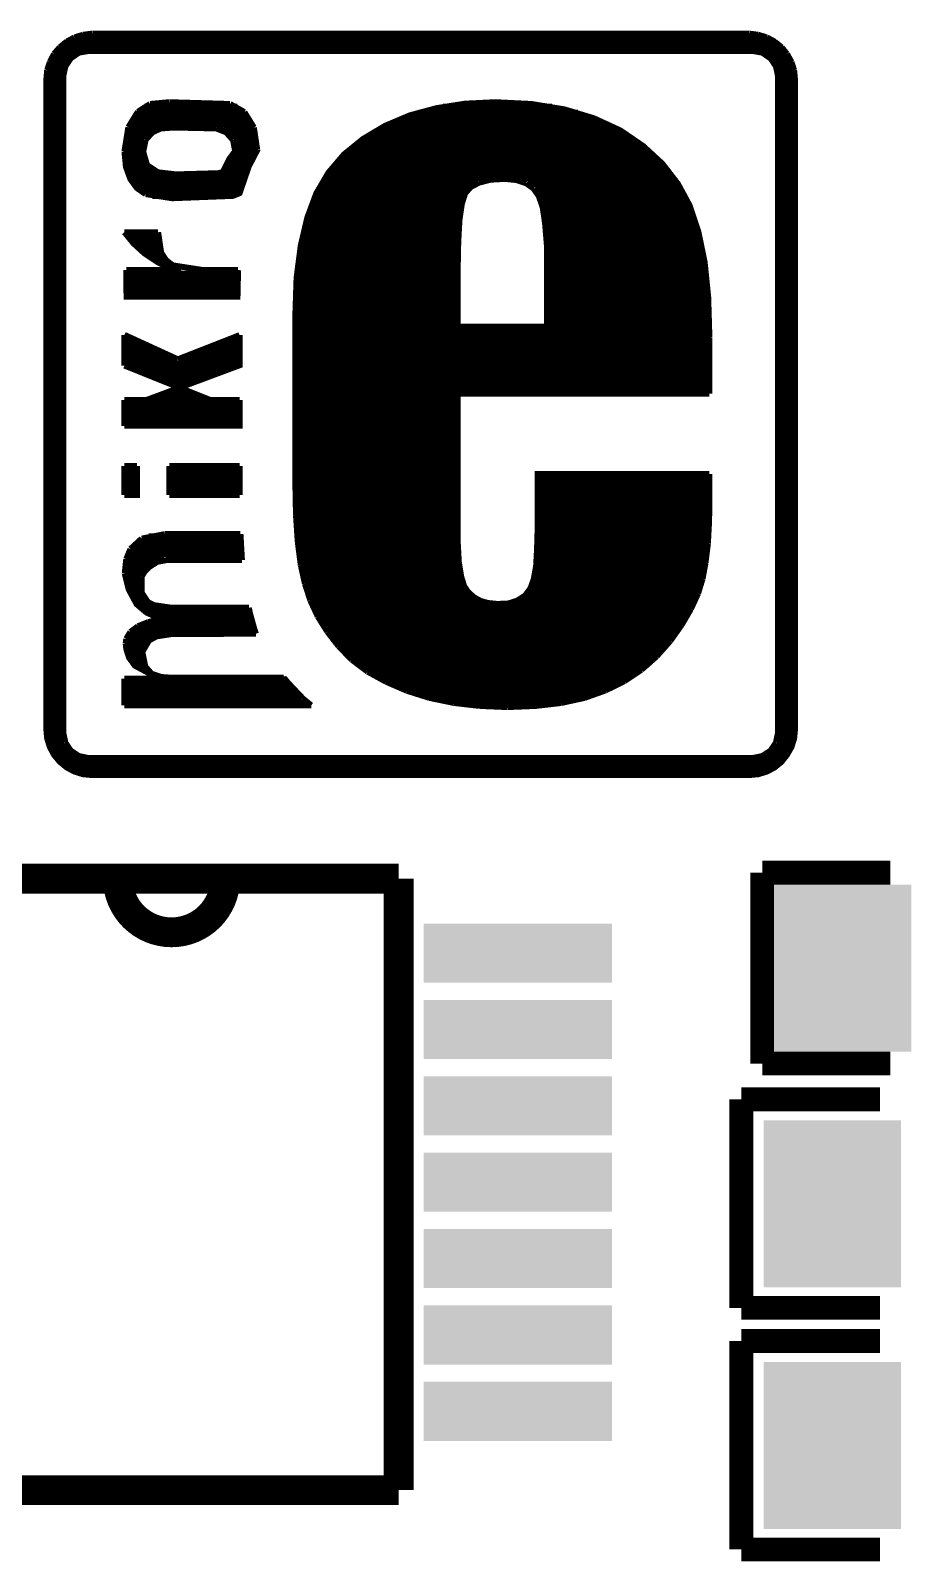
# Model space of a CAD drawing. Extents: x -1.4 to 24.2, y -3.9 to 40.3.
# Drawn here: x 10.23 to 17.73, y 16.44 to 29.47 of the extents above; entities that cross this region are included whole.
import ezdxf

# ---------------------------------------------------------------- set-up
doc = ezdxf.new("R2010")
doc.units = 0
doc.layers.get('0').update_dxf_attribs({"linetype": 'CONTINUOUS'})
doc.layers.add('USBI2CCLICK_V102A_GTO', color=14, linetype='CONTINUOUS')
doc.layers.add('USBI2CCLICK_V102A_GTS', color=12, linetype='CONTINUOUS')

# ---------------------------------------------------------------- blocks, each defined once
blk = doc.blocks.new('RECTANGLE_37')
blk.add_solid([(0.5842, 0.7112), (0.5842, -0.7112), (-0.5842, 0.7112), (-0.5842, -0.7112)])
blk = doc.blocks.new('RECTANGLE_95')
blk.add_solid([(0.80137, 0.25146), (0.80137, -0.25146), (-0.80137, 0.25146), (-0.80137, -0.25146)])

msp = doc.modelspace()

# ---------------------------------------------------------------- linework, layer by layer
at = {"layer": 'USBI2CCLICK_V102A_GTO'}
for points, const_width in [([(10.60196, 29.4132), (10.67562, 29.43606)], 0.0508), ([(10.67562, 29.43606), (10.75436, 29.44622)], 0.0508), ([(10.75436, 29.44622), (16.34744, 29.44622)], 0.0508), ([(16.34744, 29.44622), (16.42618, 29.43606)], 0.0508), ([(16.42618, 29.43606), (16.49984, 29.4132)], 0.0508), ([(10.42924, 29.2735), (10.4775, 29.32938)], 0.0508), ([(10.46734, 29.32176), (16.63192, 29.32176)], 0.0508), ([(10.4775, 29.32938), (10.53592, 29.37764)], 0.0508), ([(10.52576, 29.37256), (16.57604, 29.37256)], 0.0508), ([(10.53592, 29.37764), (10.60196, 29.4132)], 0.0508), ([(10.62228, 29.42336), (16.47952, 29.42336)], 0.0508), ([(16.49984, 29.4132), (16.56588, 29.37764)], 0.0508), ([(16.56588, 29.37764), (16.6243, 29.32938)], 0.0508), ([(16.6243, 29.32938), (16.67002, 29.2735)], 0.0508), ([(10.37082, 29.1338), (10.39368, 29.20492)], 0.0508), ([(10.39368, 29.20492), (10.42924, 29.2735)], 0.0508), ([(10.39876, 29.22016), (10.55624, 29.22016)], 0.0508), ([(10.42924, 29.27096), (10.61466, 29.27096)], 0.0508), ([(10.50798, 23.495), (10.50798, 29.083), (10.52576, 29.16682), (10.57148, 29.2354), (10.64006, 29.28366), (10.72642, 29.2989), (16.37538, 29.2989), (16.4592, 29.28366), (16.53032, 29.2354), (16.57604, 29.16682), (16.59382, 29.083)], 0.0508), ([(16.4846, 29.27096), (16.67256, 29.27096)], 0.0508), ([(16.54556, 29.22016), (16.7005, 29.22016)], 0.0508), ([(16.67002, 29.2735), (16.70812, 29.20492)], 0.0508), ([(16.70812, 29.20492), (16.73098, 29.1338)], 0.0508), ([(10.3632, 29.05252), (10.37082, 29.1338)], 0.0508), ([(10.3632, 29.06776), (10.50798, 29.06776)], 0.0508), ([(10.3632, 23.52294), (10.3632, 29.05252)], 0.0508), ([(10.3632, 23.52294), (10.37082, 23.4442), (10.39368, 23.37054), (10.42924, 23.3045), (10.4775, 23.24608), (10.53592, 23.19782), (10.60196, 23.16226), (10.67562, 23.1394), (10.75436, 23.13178), (16.34744, 23.13178), (16.42618, 23.1394), (16.49984, 23.16226), (16.56588, 23.19782), (16.6243, 23.24608), (16.67002, 23.3045), (16.70812, 23.37054), (16.73098, 23.4442), (16.7386, 23.52294), (16.7386, 29.05252)], 0.0508), ([(10.36828, 29.11856), (10.51052, 29.11856)], 0.0508), ([(10.38098, 29.16936), (10.52576, 29.16936)], 0.0508), ([(16.57604, 29.16936), (16.72082, 29.16936)], 0.0508), ([(16.59128, 29.11856), (16.73352, 29.11856)], 0.0508), ([(16.59382, 23.495), (16.59382, 29.083)], 0.0508), ([(16.59382, 29.06776), (16.7386, 29.06776)], 0.0508), ([(16.73098, 29.1338), (16.7386, 29.05252)], 0.0508), ([(10.3632, 29.01696), (10.50798, 29.01696)], 0.0508), ([(10.3632, 28.96616), (10.50798, 28.96616)], 0.0508), ([(10.3632, 28.91536), (10.50798, 28.91536)], 0.0508), ([(16.59382, 29.01696), (16.7386, 29.01696)], 0.0508), ([(16.59382, 28.96616), (16.7386, 28.96616)], 0.0508), ([(16.59382, 28.91536), (16.7386, 28.91536)], 0.0508), ([(10.3632, 28.86456), (10.50798, 28.86456)], 0.0508), ([(10.3632, 28.81376), (10.50798, 28.81376)], 0.0508), ([(11.14298, 28.78074), (11.24712, 28.84678)], 0.0508), ([(11.19886, 28.82392), (11.9888, 28.82392)], 0.0508), ([(11.24712, 28.84678), (11.40968, 28.86202)], 0.0508), ([(11.40968, 28.86202), (11.92784, 28.84678)], 0.0508), ([(11.92784, 28.84678), (12.04976, 28.7782)], 0.0508), ([(12.4841, 25.60574), (12.4841, 27.05608), (12.49426, 27.36596), (12.52982, 27.64028), (12.5857, 27.87904), (12.6619, 28.08478), (12.76604, 28.26258), (12.89812, 28.41752), (13.06068, 28.5496), (13.24864, 28.66136), (13.45946, 28.75026), (13.68552, 28.81122), (13.92682, 28.84932), (14.1859, 28.86202), (14.49324, 28.84678), (14.77518, 28.80106), (15.02664, 28.72486), (15.2527, 28.62072), (15.44574, 28.48864), (15.6083, 28.33878), (15.74038, 28.1686), (15.84198, 27.98064), (15.91564, 27.75966), (15.96898, 27.50058), (15.99946, 27.20086), (16.00962, 26.85796)], 0.0508), ([(13.7414, 28.82392), (14.6685, 28.82392)], 0.0508), ([(16.59382, 28.86456), (16.7386, 28.86456)], 0.0508), ([(16.59382, 28.81376), (16.7386, 28.81376)], 0.0508), ([(10.3632, 28.76296), (10.50798, 28.76296)], 0.0508), ([(10.3632, 28.71216), (10.50798, 28.71216)], 0.0508), ([(10.3632, 28.66136), (10.50798, 28.66136)], 0.0508), ([(11.0617, 28.64866), (11.14298, 28.78074)], 0.0508), ([(11.06932, 28.67152), (12.12342, 28.67152)], 0.0508), ([(11.09472, 28.72232), (12.09548, 28.72232)], 0.0508), ([(11.13282, 28.77312), (12.05484, 28.77312)], 0.0508), ([(12.04976, 28.7782), (12.13104, 28.64612)], 0.0508), ([(13.26642, 28.67152), (15.15618, 28.67152)], 0.0508), ([(13.38326, 28.72232), (15.03934, 28.72232)], 0.0508), ([(13.53058, 28.77312), (14.88948, 28.77312)], 0.0508), ([(16.59382, 28.76296), (16.7386, 28.76296)], 0.0508), ([(16.59382, 28.71216), (16.7386, 28.71216)], 0.0508), ([(16.59382, 28.66136), (16.7386, 28.66136)], 0.0508), ([(10.3632, 28.61056), (10.50798, 28.61056)], 0.0508), ([(10.3632, 28.55976), (10.50798, 28.55976)], 0.0508), ([(11.02868, 28.44292), (11.0617, 28.64866)], 0.0508), ([(11.03884, 28.56992), (11.2268, 28.56992)], 0.0508), ([(11.05154, 28.62072), (11.2903, 28.62072)], 0.0508), ([(11.1887, 28.44038), (11.20902, 28.54198)], 0.0508), ([(11.20902, 28.54198), (11.26744, 28.60548)], 0.0508), ([(11.26744, 28.60548), (11.33856, 28.6385)], 0.0508), ([(11.33856, 28.6385), (11.45032, 28.64612)], 0.0508), ([(11.45032, 28.64612), (11.811, 28.6385)], 0.0508), ([(11.811, 28.6385), (11.89482, 28.60548)], 0.0508), ([(11.86942, 28.62072), (12.13866, 28.62072)], 0.0508), ([(11.89482, 28.60548), (11.95324, 28.53944)], 0.0508), ([(11.93546, 28.56992), (12.15136, 28.56992)], 0.0508), ([(11.95324, 28.53944), (11.97102, 28.448)], 0.0508), ([(12.13104, 28.64612), (12.15898, 28.45816)], 0.0508), ([(13.08608, 28.56992), (15.33652, 28.56992)], 0.0508), ([(13.1699, 28.62072), (15.2527, 28.62072)], 0.0508), ([(16.59382, 28.61056), (16.7386, 28.61056)], 0.0508), ([(16.59382, 28.55976), (16.7386, 28.55976)], 0.0508), ([(10.3632, 28.50896), (10.50798, 28.50896)], 0.0508), ([(10.3632, 28.45816), (10.50798, 28.45816)], 0.0508), ([(10.3632, 28.40736), (10.50798, 28.40736)], 0.0508), ([(11.02868, 28.46832), (11.1887, 28.46832)], 0.0508), ([(11.02868, 28.44292), (11.04138, 28.31084), (11.07948, 28.2067), (11.13536, 28.1305), (11.20902, 28.0797)], 0.0508), ([(11.02868, 28.41752), (11.1887, 28.41752)], 0.0508), ([(11.03376, 28.51912), (11.19886, 28.51912)], 0.0508), ([(11.1887, 28.44038), (11.22172, 28.32608), (11.31316, 28.26512)], 0.0508), ([(11.20902, 28.0797), (11.43508, 28.04414), (11.95324, 28.06446), (12.00912, 28.08732), (12.08786, 28.31592), (12.15898, 28.45308), (12.15898, 28.45816)], 0.0508), ([(11.31316, 28.26512), (11.4681, 28.24734), (11.82878, 28.2575), (11.86688, 28.26766), (11.92276, 28.37942), (11.97102, 28.44546), (11.97102, 28.448)], 0.0508), ([(11.94816, 28.41752), (12.13866, 28.41752)], 0.0508), ([(11.96086, 28.51912), (12.15644, 28.51912)], 0.0508), ([(11.97102, 28.46832), (12.15898, 28.46832)], 0.0508), ([(12.89812, 28.41752), (15.5321, 28.41752)], 0.0508), ([(12.954, 28.46832), (15.47368, 28.46832)], 0.0508), ([(13.01496, 28.51912), (15.40764, 28.51912)], 0.0508), ([(16.59382, 28.50896), (16.7386, 28.50896)], 0.0508), ([(16.59382, 28.45816), (16.7386, 28.45816)], 0.0508), ([(16.59382, 28.40736), (16.7386, 28.40736)], 0.0508), ([(10.3632, 28.35656), (10.50798, 28.35656)], 0.0508), ([(10.3632, 28.30576), (10.50798, 28.30576)], 0.0508), ([(11.03376, 28.36672), (11.19886, 28.36672)], 0.0508), ([(11.04138, 28.31592), (11.22934, 28.31592)], 0.0508), ([(11.05408, 28.26512), (11.31062, 28.26512)], 0.0508), ([(11.8618, 28.26512), (12.065, 28.26512)], 0.0508), ([(11.8872, 28.31592), (12.08786, 28.31592)], 0.0508), ([(11.9126, 28.36672), (12.11072, 28.36672)], 0.0508), ([(12.76858, 28.26512), (15.67434, 28.26512)], 0.0508), ([(12.80668, 28.31592), (15.63116, 28.31592)], 0.0508), ([(12.84986, 28.36672), (15.58544, 28.36672)], 0.0508), ([(16.59382, 28.35656), (16.7386, 28.35656)], 0.0508), ([(16.59382, 28.30576), (16.7386, 28.30576)], 0.0508), ([(10.3632, 28.25496), (10.50798, 28.25496)], 0.0508), ([(10.3632, 28.20416), (10.50798, 28.20416)], 0.0508), ([(10.3632, 28.15336), (10.50798, 28.15336)], 0.0508), ([(11.0744, 28.21432), (12.04722, 28.21432)], 0.0508), ([(11.10742, 28.16352), (12.03198, 28.16352)], 0.0508), ([(12.70254, 28.16352), (14.01318, 28.16352)], 0.0508), ([(12.73302, 28.21432), (15.71244, 28.21432)], 0.0508), ([(13.92936, 28.08478), (13.97508, 28.13812)], 0.0508), ([(13.97508, 28.13812), (14.0462, 28.17622)], 0.0508), ([(14.0462, 28.17622), (14.14272, 28.20162)], 0.0508), ([(14.14272, 28.20162), (14.26718, 28.20924)], 0.0508), ([(14.26718, 28.20924), (14.36624, 28.19908)], 0.0508), ([(14.36624, 28.19908), (14.45006, 28.17114)], 0.0508), ([(14.45006, 28.17114), (14.51356, 28.12542)], 0.0508), ([(14.4653, 28.16352), (15.74546, 28.16352)], 0.0508), ([(16.59382, 28.25496), (16.7386, 28.25496)], 0.0508), ([(16.59382, 28.20416), (16.7386, 28.20416)], 0.0508), ([(16.59382, 28.15336), (16.7386, 28.15336)], 0.0508), ([(10.3632, 28.10256), (10.50798, 28.10256)], 0.0508), ([(10.3632, 28.05176), (10.50798, 28.05176)], 0.0508), ([(10.3632, 28.00096), (10.50798, 28.00096)], 0.0508), ([(11.15568, 28.11272), (12.01674, 28.11272)], 0.0508), ([(11.26744, 28.06192), (11.938, 28.06192)], 0.0508), ([(12.63142, 28.01112), (13.90396, 28.01112)], 0.0508), ([(12.65174, 28.06192), (13.9192, 28.06192)], 0.0508), ([(12.67714, 28.11272), (13.94714, 28.11272)], 0.0508), ([(13.90142, 27.99588), (13.92936, 28.08478)], 0.0508), ([(14.51356, 28.12542), (14.55674, 28.06192)], 0.0508), ([(14.52626, 28.11272), (15.77594, 28.11272)], 0.0508), ([(14.55674, 28.06192), (14.58976, 27.96794)], 0.0508), ([(14.55928, 28.06192), (15.80388, 28.06192)], 0.0508), ([(14.57706, 28.01112), (15.82928, 28.01112)], 0.0508), ([(16.59382, 28.10256), (16.7386, 28.10256)], 0.0508), ([(16.59382, 28.05176), (16.7386, 28.05176)], 0.0508), ([(16.59382, 28.00096), (16.7386, 28.00096)], 0.0508), ([(10.3632, 27.95016), (10.50798, 27.95016)], 0.0508), ([(10.3632, 27.89936), (10.50798, 27.89936)], 0.0508), ([(12.59332, 27.90952), (13.88872, 27.90952)], 0.0508), ([(12.6111, 27.96032), (13.8938, 27.96032)], 0.0508), ([(13.8811, 27.85618), (13.90142, 27.99588)], 0.0508), ([(14.58976, 27.96794), (14.61008, 27.83078)], 0.0508), ([(14.58976, 27.96032), (15.8496, 27.96032)], 0.0508), ([(14.59992, 27.90952), (15.86992, 27.90952)], 0.0508), ([(16.59382, 27.95016), (16.7386, 27.95016)], 0.0508), ([(16.59382, 27.89936), (16.7386, 27.89936)], 0.0508), ([(10.3632, 27.84856), (10.50798, 27.84856)], 0.0508), ([(10.3632, 27.79776), (10.50798, 27.79776)], 0.0508), ([(10.3632, 27.74696), (10.50798, 27.74696)], 0.0508), ([(11.02868, 27.75458), (11.3157, 27.75458)], 0.0508), ([(11.02868, 27.75458), (11.10488, 27.6606), (11.19632, 27.57678), (11.31062, 27.50058), (11.45032, 27.432)], 0.0508), ([(11.3157, 27.75458), (11.3411, 27.58186)], 0.0508), ([(12.55268, 27.75712), (13.87348, 27.75712)], 0.0508), ([(12.56538, 27.80792), (13.87856, 27.80792)], 0.0508), ([(12.57808, 27.85872), (13.8811, 27.85872)], 0.0508), ([(13.87094, 27.66568), (13.8811, 27.85618)], 0.0508), ([(14.60754, 27.85872), (15.8877, 27.85872)], 0.0508), ([(14.61008, 27.83078), (14.62532, 27.6479)], 0.0508), ([(14.61262, 27.80792), (15.90294, 27.80792)], 0.0508), ([(14.6177, 27.75712), (15.91564, 27.75712)], 0.0508), ([(16.59382, 27.84856), (16.7386, 27.84856)], 0.0508), ([(16.59382, 27.79776), (16.7386, 27.79776)], 0.0508), ([(16.59382, 27.74696), (16.7386, 27.74696)], 0.0508), ([(10.3632, 27.69616), (10.50798, 27.69616)], 0.0508), ([(10.3632, 27.64536), (10.50798, 27.64536)], 0.0508), ([(11.06424, 27.70632), (11.3157, 27.70632)], 0.0508), ([(11.10996, 27.65552), (11.32078, 27.65552)], 0.0508), ([(12.53236, 27.65552), (13.8684, 27.65552)], 0.0508), ([(12.53998, 27.70632), (13.87094, 27.70632)], 0.0508), ([(13.86586, 27.4193), (13.87094, 27.66568)], 0.0508), ([(14.62024, 27.70632), (15.92834, 27.70632)], 0.0508), ([(14.62532, 27.65552), (15.94104, 27.65552)], 0.0508), ([(14.62532, 27.6479), (14.62786, 27.4193)], 0.0508), ([(16.59382, 27.69616), (16.7386, 27.69616)], 0.0508), ([(16.59382, 27.64536), (16.7386, 27.64536)], 0.0508), ([(10.3632, 27.59456), (10.50798, 27.59456)], 0.0508), ([(10.3632, 27.54376), (10.50798, 27.54376)], 0.0508), ([(10.3632, 27.49296), (10.50798, 27.49296)], 0.0508), ([(11.1633, 27.60472), (11.33348, 27.60472)], 0.0508), ([(11.22934, 27.55392), (11.35888, 27.55392)], 0.0508), ([(11.31062, 27.50312), (11.39698, 27.50312)], 0.0508), ([(11.3411, 27.58186), (11.38174, 27.51836)], 0.0508), ([(11.38174, 27.51836), (11.44016, 27.47264)], 0.0508), ([(12.5095, 27.50312), (13.86586, 27.50312)], 0.0508), ([(12.51458, 27.55392), (13.86586, 27.55392)], 0.0508), ([(12.5222, 27.60472), (13.8684, 27.60472)], 0.0508), ([(14.62532, 27.60472), (15.9512, 27.60472)], 0.0508), ([(14.62786, 27.55392), (15.95882, 27.55392)], 0.0508), ([(14.62786, 27.50312), (15.96898, 27.50312)], 0.0508), ([(16.59382, 27.59456), (16.7386, 27.59456)], 0.0508), ([(16.59382, 27.54376), (16.7386, 27.54376)], 0.0508), ([(16.59382, 27.49296), (16.7386, 27.49296)], 0.0508), ([(10.3632, 27.44216), (10.50798, 27.44216)], 0.0508), ([(10.3632, 27.39136), (10.50798, 27.39136)], 0.0508), ([(11.04392, 27.432), (11.45032, 27.432)], 0.0508), ([(11.04392, 27.432), (11.04646, 27.20594), (11.99134, 27.20594), (11.99642, 27.432)], 0.0508), ([(11.04392, 27.40152), (11.99388, 27.40152)], 0.0508), ([(11.04646, 27.35072), (11.99134, 27.35072)], 0.0508), ([(11.40714, 27.45232), (11.51382, 27.45232)], 0.0508), ([(11.44016, 27.47264), (11.70178, 27.432)], 0.0508), ([(11.70178, 27.432), (11.99642, 27.432)], 0.0508), ([(12.49426, 27.35072), (13.86586, 27.35072)], 0.0508), ([(12.49934, 27.40152), (13.86586, 27.40152)], 0.0508), ([(12.50188, 27.45232), (13.86586, 27.45232)], 0.0508), ([(13.86586, 26.95194), (13.86586, 27.4193)], 0.0508), ([(14.62786, 27.45232), (15.97406, 27.45232)], 0.0508), ([(14.62786, 26.95194), (14.62786, 27.4193)], 0.0508), ([(14.62786, 27.40152), (15.98168, 27.40152)], 0.0508), ([(14.62786, 27.35072), (15.98676, 27.35072)], 0.0508), ([(16.59382, 27.44216), (16.7386, 27.44216)], 0.0508), ([(16.59382, 27.39136), (16.7386, 27.39136)], 0.0508), ([(10.3632, 27.34056), (10.50798, 27.34056)], 0.0508), ([(10.3632, 27.28976), (10.50798, 27.28976)], 0.0508), ([(10.3632, 27.23896), (10.50798, 27.23896)], 0.0508), ([(11.04646, 27.29992), (11.9888, 27.29992)], 0.0508), ([(11.04646, 27.24912), (11.9888, 27.24912)], 0.0508), ([(12.48918, 27.24912), (13.86586, 27.24912)], 0.0508), ([(12.49172, 27.29992), (13.86586, 27.29992)], 0.0508), ([(14.62786, 27.29992), (15.99184, 27.29992)], 0.0508), ([(14.62786, 27.24912), (15.99692, 27.24912)], 0.0508), ([(16.59382, 27.34056), (16.7386, 27.34056)], 0.0508), ([(16.59382, 27.28976), (16.7386, 27.28976)], 0.0508), ([(16.59382, 27.23896), (16.7386, 27.23896)], 0.0508), ([(10.3632, 27.18816), (10.50798, 27.18816)], 0.0508), ([(10.3632, 27.13736), (10.50798, 27.13736)], 0.0508), ([(12.4841, 27.14752), (13.86586, 27.14752)], 0.0508), ([(12.4841, 27.09672), (13.86586, 27.09672)], 0.0508), ([(12.48664, 27.19832), (13.86586, 27.19832)], 0.0508), ([(14.62786, 27.19832), (15.99946, 27.19832)], 0.0508), ([(14.62786, 27.14752), (16.002, 27.14752)], 0.0508), ([(14.62786, 27.09672), (16.00454, 27.09672)], 0.0508), ([(16.59382, 27.18816), (16.7386, 27.18816)], 0.0508), ([(16.59382, 27.13736), (16.7386, 27.13736)], 0.0508), ([(10.3632, 27.08656), (10.50798, 27.08656)], 0.0508), ([(10.3632, 27.03576), (10.50798, 27.03576)], 0.0508), ([(10.3632, 26.98496), (10.50798, 26.98496)], 0.0508), ([(12.4841, 27.04592), (13.86586, 27.04592)], 0.0508), ([(12.4841, 26.99512), (13.86586, 26.99512)], 0.0508), ([(14.62786, 27.04592), (16.00708, 27.04592)], 0.0508), ([(14.62786, 26.99512), (16.00962, 26.99512)], 0.0508), ([(16.59382, 27.08656), (16.7386, 27.08656)], 0.0508), ([(16.59382, 27.03576), (16.7386, 27.03576)], 0.0508), ([(16.59382, 26.98496), (16.7386, 26.98496)], 0.0508), ([(10.3632, 26.93416), (10.50798, 26.93416)], 0.0508), ([(10.3632, 26.88336), (10.50798, 26.88336)], 0.0508), ([(10.3632, 26.83256), (10.50798, 26.83256)], 0.0508), ([(11.02868, 26.88082), (11.48334, 26.67254)], 0.0508), ([(11.02868, 26.6192), (11.02868, 26.88082)], 0.0508), ([(11.02868, 26.84272), (11.11504, 26.84272)], 0.0508), ([(11.21918, 26.3271), (12.00912, 26.62174), (12.00912, 26.87828)], 0.0508), ([(11.48334, 26.67254), (12.00912, 26.87828)], 0.0508), ([(11.91514, 26.84272), (12.00912, 26.84272)], 0.0508), ([(12.4841, 26.94432), (16.00962, 26.94432)], 0.0508), ([(12.4841, 26.89352), (16.00962, 26.89352)], 0.0508), ([(12.4841, 26.84272), (16.00962, 26.84272)], 0.0508), ([(13.86586, 26.95194), (14.62786, 26.95194)], 0.0508), ([(16.00962, 26.38044), (16.00962, 26.85796)], 0.0508), ([(16.59382, 26.93416), (16.7386, 26.93416)], 0.0508), ([(16.59382, 26.88336), (16.7386, 26.88336)], 0.0508), ([(16.59382, 26.83256), (16.7386, 26.83256)], 0.0508), ([(10.3632, 26.78176), (10.50798, 26.78176)], 0.0508), ([(10.3632, 26.73096), (10.50798, 26.73096)], 0.0508), ([(11.02868, 26.79192), (11.22426, 26.79192)], 0.0508), ([(11.02868, 26.74112), (11.33602, 26.74112)], 0.0508), ([(11.65606, 26.74112), (12.00912, 26.74112)], 0.0508), ([(11.7856, 26.79192), (12.00912, 26.79192)], 0.0508), ([(12.4841, 26.79192), (16.00962, 26.79192)], 0.0508), ([(12.4841, 26.74112), (16.00962, 26.74112)], 0.0508), ([(16.59382, 26.78176), (16.7386, 26.78176)], 0.0508), ([(16.59382, 26.73096), (16.7386, 26.73096)], 0.0508), ([(10.3632, 26.68016), (10.50798, 26.68016)], 0.0508), ([(10.3632, 26.62936), (10.50798, 26.62936)], 0.0508), ([(10.3632, 26.57856), (10.50798, 26.57856)], 0.0508), ([(11.02868, 26.69032), (11.44524, 26.69032)], 0.0508), ([(11.02868, 26.63952), (12.00912, 26.63952)], 0.0508), ([(11.02868, 26.6192), (11.75766, 26.3271)], 0.0508), ([(11.10996, 26.58872), (11.91514, 26.58872)], 0.0508), ([(11.52652, 26.69032), (12.00912, 26.69032)], 0.0508), ([(12.4841, 26.69032), (16.00962, 26.69032)], 0.0508), ([(12.4841, 26.63952), (16.00962, 26.63952)], 0.0508), ([(12.4841, 26.58872), (16.00962, 26.58872)], 0.0508), ([(16.59382, 26.68016), (16.7386, 26.68016)], 0.0508), ([(16.59382, 26.62936), (16.7386, 26.62936)], 0.0508), ([(16.59382, 26.57856), (16.7386, 26.57856)], 0.0508), ([(10.3632, 26.52776), (10.50798, 26.52776)], 0.0508), ([(10.3632, 26.47696), (10.50798, 26.47696)], 0.0508), ([(11.23442, 26.53792), (11.78052, 26.53792)], 0.0508), ([(11.36142, 26.48712), (11.6459, 26.48712)], 0.0508), ([(11.48588, 26.43632), (11.51128, 26.43632)], 0.0508), ([(12.4841, 26.53792), (16.00962, 26.53792)], 0.0508), ([(12.4841, 26.48712), (16.00962, 26.48712)], 0.0508), ([(12.4841, 26.43632), (16.00962, 26.43632)], 0.0508), ([(16.59382, 26.52776), (16.7386, 26.52776)], 0.0508), ([(16.59382, 26.47696), (16.7386, 26.47696)], 0.0508), ([(10.3632, 26.42616), (10.50798, 26.42616)], 0.0508), ([(10.3632, 26.37536), (10.50798, 26.37536)], 0.0508), ([(10.3632, 26.32456), (10.50798, 26.32456)], 0.0508), ([(11.02868, 26.3271), (11.75766, 26.3271)], 0.0508), ([(11.02868, 26.10612), (11.02868, 26.3271)], 0.0508), ([(11.02868, 26.10612), (12.00912, 26.10612), (12.00912, 26.3271)], 0.0508), ([(11.21918, 26.3271), (12.00912, 26.3271)], 0.0508), ([(11.2395, 26.33472), (11.73734, 26.33472)], 0.0508), ([(11.37412, 26.38552), (11.61288, 26.38552)], 0.0508), ([(12.4841, 26.38552), (16.00962, 26.38552)], 0.0508), ([(12.4841, 26.33472), (13.86586, 26.33472)], 0.0508), ([(13.86586, 26.38044), (16.00962, 26.38044)], 0.0508), ([(13.86586, 25.12568), (13.86586, 26.38044)], 0.0508), ([(16.59382, 26.42616), (16.7386, 26.42616)], 0.0508), ([(16.59382, 26.37536), (16.7386, 26.37536)], 0.0508), ([(16.59382, 26.32456), (16.7386, 26.32456)], 0.0508), ([(10.3632, 26.27376), (10.50798, 26.27376)], 0.0508), ([(10.3632, 26.22296), (10.50798, 26.22296)], 0.0508), ([(11.02868, 26.28392), (12.00912, 26.28392)], 0.0508), ([(11.02868, 26.23312), (12.00912, 26.23312)], 0.0508), ([(11.02868, 26.18232), (12.00912, 26.18232)], 0.0508), ([(12.4841, 26.28392), (13.86586, 26.28392)], 0.0508), ([(12.4841, 26.23312), (13.86586, 26.23312)], 0.0508), ([(12.4841, 26.18232), (13.86586, 26.18232)], 0.0508), ([(16.59382, 26.27376), (16.7386, 26.27376)], 0.0508), ([(16.59382, 26.22296), (16.7386, 26.22296)], 0.0508), ([(10.3632, 26.17216), (10.50798, 26.17216)], 0.0508), ([(10.3632, 26.12136), (10.50798, 26.12136)], 0.0508), ([(10.3632, 26.07056), (10.50798, 26.07056)], 0.0508), ([(11.02868, 26.13152), (12.00912, 26.13152)], 0.0508), ([(12.4841, 26.13152), (13.86586, 26.13152)], 0.0508), ([(12.4841, 26.08072), (13.86586, 26.08072)], 0.0508), ([(16.59382, 26.17216), (16.7386, 26.17216)], 0.0508), ([(16.59382, 26.12136), (16.7386, 26.12136)], 0.0508), ([(16.59382, 26.07056), (16.7386, 26.07056)], 0.0508), ([(10.3632, 26.01976), (10.50798, 26.01976)], 0.0508), ([(10.3632, 25.96896), (10.50798, 25.96896)], 0.0508), ([(10.3632, 25.91816), (10.50798, 25.91816)], 0.0508), ([(12.4841, 26.02992), (13.86586, 26.02992)], 0.0508), ([(12.4841, 25.97912), (13.86586, 25.97912)], 0.0508), ([(12.4841, 25.92832), (13.86586, 25.92832)], 0.0508), ([(16.59382, 26.01976), (16.7386, 26.01976)], 0.0508), ([(16.59382, 25.96896), (16.7386, 25.96896)], 0.0508), ([(16.59382, 25.91816), (16.7386, 25.91816)], 0.0508), ([(10.3632, 25.86736), (10.50798, 25.86736)], 0.0508), ([(10.3632, 25.81656), (10.50798, 25.81656)], 0.0508), ([(12.4841, 25.87752), (13.86586, 25.87752)], 0.0508), ([(12.4841, 25.82672), (13.86586, 25.82672)], 0.0508), ([(16.59382, 25.86736), (16.7386, 25.86736)], 0.0508), ([(16.59382, 25.81656), (16.7386, 25.81656)], 0.0508), ([(10.3632, 25.76576), (10.50798, 25.76576)], 0.0508), ([(10.3632, 25.71496), (10.50798, 25.71496)], 0.0508), ([(10.3632, 25.66416), (10.50798, 25.66416)], 0.0508), ([(11.02868, 25.51684), (11.13536, 25.51684), (11.13536, 25.76322)], 0.0508), ([(11.02868, 25.76322), (11.13536, 25.76322)], 0.0508), ([(11.02868, 25.51684), (11.02868, 25.76322)], 0.0508), ([(11.02868, 25.72512), (11.13536, 25.72512)], 0.0508), ([(11.02868, 25.67432), (11.13536, 25.67432)], 0.0508), ([(11.40968, 25.76322), (12.00912, 25.76322)], 0.0508), ([(11.40968, 25.51684), (11.40968, 25.76322)], 0.0508), ([(11.40968, 25.72512), (12.00912, 25.72512)], 0.0508), ([(11.40968, 25.67432), (12.00912, 25.67432)], 0.0508), ([(12.00912, 25.57526), (12.00912, 25.76322)], 0.0508), ([(12.4841, 25.77592), (13.86586, 25.77592)], 0.0508), ([(12.4841, 25.72512), (13.86586, 25.72512)], 0.0508), ([(12.4841, 25.67432), (13.86586, 25.67432)], 0.0508), ([(13.86586, 25.12568), (13.87602, 24.94534), (13.89634, 24.82088), (13.92174, 24.7396), (13.95476, 24.69134), (14.00556, 24.64562), (14.06144, 24.61514), (14.12494, 24.59736), (14.20114, 24.58974), (14.29258, 24.59228), (14.37386, 24.61768), (14.4399, 24.66086), (14.48562, 24.72182), (14.51356, 24.80056), (14.53388, 24.91232), (14.5415, 25.05202), (14.54658, 25.22474), (14.54658, 25.69718), (16.00962, 25.69718)], 0.0508), ([(14.54658, 25.67432), (16.00962, 25.67432)], 0.0508), ([(16.00962, 25.51176), (16.00962, 25.69718)], 0.0508), ([(16.59382, 25.76576), (16.7386, 25.76576)], 0.0508), ([(16.59382, 25.71496), (16.7386, 25.71496)], 0.0508), ([(16.59382, 25.66416), (16.7386, 25.66416)], 0.0508), ([(10.3632, 25.61336), (10.50798, 25.61336)], 0.0508), ([(10.3632, 25.56256), (10.50798, 25.56256)], 0.0508), ([(11.02868, 25.62352), (11.13536, 25.62352)], 0.0508), ([(11.02868, 25.57272), (11.13536, 25.57272)], 0.0508), ([(11.40968, 25.62352), (12.00912, 25.62352)], 0.0508), ([(11.40968, 25.57272), (12.00912, 25.57272)], 0.0508), ([(12.00912, 25.57526), (12.00912, 25.51684)], 0.0508), ([(12.4841, 25.62352), (13.86586, 25.62352)], 0.0508), ([(12.4841, 25.60574), (12.48918, 25.34666)], 0.0508), ([(12.4841, 25.57272), (13.86586, 25.57272)], 0.0508), ([(14.54658, 25.62352), (16.00962, 25.62352)], 0.0508), ([(14.54658, 25.57272), (16.00962, 25.57272)], 0.0508), ([(16.59382, 25.61336), (16.7386, 25.61336)], 0.0508), ([(16.59382, 25.56256), (16.7386, 25.56256)], 0.0508), ([(10.3632, 25.51176), (10.50798, 25.51176)], 0.0508), ([(10.3632, 25.46096), (10.50798, 25.46096)], 0.0508), ([(10.3632, 25.41016), (10.50798, 25.41016)], 0.0508), ([(11.02868, 25.52192), (11.13536, 25.52192)], 0.0508), ([(11.40968, 25.52192), (12.00912, 25.52192)], 0.0508), ([(11.40968, 25.51684), (12.00912, 25.51684)], 0.0508), ([(12.4841, 25.52192), (13.86586, 25.52192)], 0.0508), ([(12.48664, 25.47112), (13.86586, 25.47112)], 0.0508), ([(12.48664, 25.42032), (13.86586, 25.42032)], 0.0508), ([(14.54658, 25.52192), (16.00962, 25.52192)], 0.0508), ([(14.54658, 25.47112), (16.00962, 25.47112)], 0.0508), ([(14.54658, 25.42032), (16.00962, 25.42032)], 0.0508), ([(16.00708, 25.29586), (16.00962, 25.51176)], 0.0508), ([(16.59382, 25.51176), (16.7386, 25.51176)], 0.0508), ([(16.59382, 25.46096), (16.7386, 25.46096)], 0.0508), ([(16.59382, 25.41016), (16.7386, 25.41016)], 0.0508), ([(10.3632, 25.35936), (10.50798, 25.35936)], 0.0508), ([(10.3632, 25.30856), (10.50798, 25.30856)], 0.0508), ([(12.48918, 25.36952), (13.86586, 25.36952)], 0.0508), ([(12.48918, 25.34666), (12.50442, 25.11806)], 0.0508), ([(12.48918, 25.31872), (13.86586, 25.31872)], 0.0508), ([(12.49172, 25.26792), (13.86586, 25.26792)], 0.0508), ([(14.54658, 25.36952), (16.00962, 25.36952)], 0.0508), ([(14.54658, 25.31872), (16.00708, 25.31872)], 0.0508), ([(14.54658, 25.26792), (16.00708, 25.26792)], 0.0508), ([(15.99692, 25.10536), (16.00708, 25.29586)], 0.0508), ([(16.59382, 25.35936), (16.7386, 25.35936)], 0.0508), ([(16.59382, 25.30856), (16.7386, 25.30856)], 0.0508), ([(10.3632, 25.25776), (10.50798, 25.25776)], 0.0508), ([(10.3632, 25.20696), (10.50798, 25.20696)], 0.0508), ([(10.3632, 25.15616), (10.50798, 25.15616)], 0.0508), ([(11.07948, 25.0571), (11.176, 25.146)], 0.0508), ([(11.176, 25.146), (11.37412, 25.1841)], 0.0508), ([(11.23442, 25.16632), (12.01674, 25.16632)], 0.0508), ([(11.37412, 25.1841), (12.01674, 25.1841)], 0.0508), ([(12.01674, 25.1841), (12.02944, 24.96312)], 0.0508), ([(12.4968, 25.21712), (13.86586, 25.21712)], 0.0508), ([(12.49934, 25.16632), (13.86586, 25.16632)], 0.0508), ([(14.54658, 25.21712), (16.00454, 25.21712)], 0.0508), ([(14.54658, 25.16632), (15.99946, 25.16632)], 0.0508), ([(16.59382, 25.25776), (16.7386, 25.25776)], 0.0508), ([(16.59382, 25.20696), (16.7386, 25.20696)], 0.0508), ([(16.59382, 25.15616), (16.7386, 25.15616)], 0.0508), ([(10.3632, 25.10536), (10.50798, 25.10536)], 0.0508), ([(10.3632, 25.05456), (10.50798, 25.05456)], 0.0508), ([(10.3632, 25.00376), (10.50798, 25.00376)], 0.0508), ([(11.04392, 24.97074), (11.07948, 25.0571)], 0.0508), ([(11.05662, 25.01392), (12.02182, 25.01392)], 0.0508), ([(11.08456, 25.06472), (12.01928, 25.06472)], 0.0508), ([(11.13028, 25.11552), (12.01674, 25.11552)], 0.0508), ([(12.50442, 25.11806), (12.52982, 24.92248)], 0.0508), ([(12.50442, 25.11552), (13.86586, 25.11552)], 0.0508), ([(12.5095, 25.06472), (13.8684, 25.06472)], 0.0508), ([(12.51458, 25.01392), (13.87094, 25.01392)], 0.0508), ([(14.5415, 25.01392), (15.98676, 25.01392)], 0.0508), ([(14.54404, 25.11552), (15.99692, 25.11552)], 0.0508), ([(14.54404, 25.06472), (15.99184, 25.06472)], 0.0508), ([(15.9766, 24.94026), (15.99692, 25.10536)], 0.0508), ([(16.59382, 25.10536), (16.7386, 25.10536)], 0.0508), ([(16.59382, 25.05456), (16.7386, 25.05456)], 0.0508), ([(16.59382, 25.00376), (16.7386, 25.00376)], 0.0508), ([(10.3632, 24.95296), (10.50798, 24.95296)], 0.0508), ([(10.3632, 24.90216), (10.50798, 24.90216)], 0.0508), ([(11.03122, 24.84882), (11.04392, 24.97074)], 0.0508), ([(11.03376, 24.91232), (11.24966, 24.91232)], 0.0508), ([(11.04138, 24.96312), (11.3665, 24.96312)], 0.0508), ([(11.176, 24.82342), (11.19886, 24.86152), (11.24458, 24.90724), (11.30808, 24.94788), (11.38936, 24.96312), (12.02944, 24.96312)], 0.0508), ([(12.5222, 24.96312), (13.87602, 24.96312)], 0.0508), ([(12.52982, 24.92248), (12.56538, 24.76246)], 0.0508), ([(12.53236, 24.91232), (13.8811, 24.91232)], 0.0508), ([(14.53388, 24.91232), (15.97406, 24.91232)], 0.0508), ([(14.53642, 24.96312), (15.97914, 24.96312)], 0.0508), ([(15.9512, 24.8031), (15.9766, 24.94026)], 0.0508), ([(16.59382, 24.95296), (16.7386, 24.95296)], 0.0508), ([(16.59382, 24.90216), (16.7386, 24.90216)], 0.0508), ([(10.3632, 24.85136), (10.50798, 24.85136)], 0.0508), ([(10.3632, 24.80056), (10.50798, 24.80056)], 0.0508), ([(10.3632, 24.74976), (10.50798, 24.74976)], 0.0508), ([(11.03122, 24.86152), (11.19886, 24.86152)], 0.0508), ([(11.03122, 24.84882), (11.06424, 24.7142), (11.13282, 24.5872), (11.21664, 24.51608), (11.33602, 24.46274)], 0.0508), ([(11.0363, 24.81072), (11.17092, 24.81072)], 0.0508), ([(11.04646, 24.75992), (11.16584, 24.75992)], 0.0508), ([(11.176, 24.82342), (11.176, 24.68372)], 0.0508), ([(12.53998, 24.86152), (13.88872, 24.86152)], 0.0508), ([(12.55268, 24.81072), (13.89888, 24.81072)], 0.0508), ([(12.56538, 24.76246), (12.6111, 24.62022)], 0.0508), ([(12.56538, 24.75992), (13.91412, 24.75992)], 0.0508), ([(14.5034, 24.75992), (15.94104, 24.75992)], 0.0508), ([(14.5161, 24.81072), (15.95374, 24.81072)], 0.0508), ([(14.52626, 24.86152), (15.9639, 24.86152)], 0.0508), ([(15.9131, 24.67864), (15.9512, 24.8031)], 0.0508), ([(16.59382, 24.85136), (16.7386, 24.85136)], 0.0508), ([(16.59382, 24.80056), (16.7386, 24.80056)], 0.0508), ([(16.59382, 24.74976), (16.7386, 24.74976)], 0.0508), ([(10.3632, 24.69896), (10.50798, 24.69896)], 0.0508), ([(10.3632, 24.64816), (10.50798, 24.64816)], 0.0508), ([(11.06424, 24.70912), (11.17092, 24.70912)], 0.0508), ([(11.0871, 24.65832), (11.1887, 24.65832)], 0.0508), ([(11.176, 24.68372), (11.22934, 24.60498)], 0.0508), ([(12.58062, 24.70912), (13.93952, 24.70912)], 0.0508), ([(12.5984, 24.65832), (13.99032, 24.65832)], 0.0508), ([(12.6111, 24.62022), (12.6746, 24.48306)], 0.0508), ([(14.43482, 24.65832), (15.90548, 24.65832)], 0.0508), ([(14.478, 24.70912), (15.92326, 24.70912)], 0.0508), ([(15.85214, 24.54656), (15.9131, 24.67864)], 0.0508), ([(16.59382, 24.69896), (16.7386, 24.69896)], 0.0508), ([(16.59382, 24.64816), (16.7386, 24.64816)], 0.0508), ([(10.3632, 24.59736), (10.50798, 24.59736)], 0.0508), ([(10.3632, 24.54656), (10.50798, 24.54656)], 0.0508), ([(10.3632, 24.49576), (10.50798, 24.49576)], 0.0508), ([(11.11758, 24.60752), (11.22934, 24.60752)], 0.0508), ([(11.16076, 24.55672), (12.06754, 24.55672)], 0.0508), ([(11.22934, 24.60498), (11.2776, 24.57958)], 0.0508), ([(11.23442, 24.50592), (12.09802, 24.50592)], 0.0508), ([(11.2776, 24.57958), (11.41476, 24.55926)], 0.0508), ([(11.41476, 24.55926), (12.08786, 24.55672)], 0.0508), ([(12.08786, 24.55672), (12.09802, 24.50846)], 0.0508), ([(12.09802, 24.50846), (12.13612, 24.3713)], 0.0508), ([(12.61618, 24.60752), (14.08938, 24.60752)], 0.0508), ([(12.63904, 24.55672), (15.85722, 24.55672)], 0.0508), ([(12.66444, 24.50592), (15.82928, 24.50592)], 0.0508), ([(12.6746, 24.48306), (12.75588, 24.35352)], 0.0508), ([(14.34592, 24.60752), (15.88262, 24.60752)], 0.0508), ([(15.7734, 24.41194), (15.85214, 24.54656)], 0.0508), ([(16.59382, 24.59736), (16.7386, 24.59736)], 0.0508), ([(16.59382, 24.54656), (16.7386, 24.54656)], 0.0508), ([(16.59382, 24.49576), (16.7386, 24.49576)], 0.0508), ([(10.3632, 24.44496), (10.50798, 24.44496)], 0.0508), ([(10.3632, 24.39416), (10.50798, 24.39416)], 0.0508), ([(11.04392, 24.29256), (11.07948, 24.35098)], 0.0508), ([(11.07948, 24.35098), (11.14298, 24.39924)], 0.0508), ([(11.07948, 24.35352), (12.1412, 24.35352)], 0.0508), ([(11.14298, 24.39924), (11.23188, 24.4348)], 0.0508), ([(11.15314, 24.40432), (12.12342, 24.40432)], 0.0508), ([(11.23188, 24.4348), (11.33602, 24.46274)], 0.0508), ([(11.29792, 24.45512), (12.11072, 24.45512)], 0.0508), ([(12.13612, 24.3713), (12.14882, 24.33574)], 0.0508), ([(12.69238, 24.45512), (15.80134, 24.45512)], 0.0508), ([(12.72286, 24.40432), (15.76832, 24.40432)], 0.0508), ([(12.75588, 24.35352), (15.73276, 24.35352)], 0.0508), ([(12.75588, 24.35352), (12.8524, 24.22906)], 0.0508), ([(15.67688, 24.27478), (15.7734, 24.41194)], 0.0508), ([(16.59382, 24.44496), (16.7386, 24.44496)], 0.0508), ([(16.59382, 24.39416), (16.7386, 24.39416)], 0.0508), ([(10.3632, 24.34336), (10.50798, 24.34336)], 0.0508), ([(10.3632, 24.29256), (10.50798, 24.29256)], 0.0508), ([(10.3632, 24.24176), (10.50798, 24.24176)], 0.0508), ([(11.03884, 24.25192), (11.04392, 24.29256)], 0.0508), ([(11.03884, 24.25192), (11.21156, 24.25192)], 0.0508), ([(11.03884, 24.25192), (11.04646, 24.19604), (11.06932, 24.13), (11.11758, 24.06396), (11.32332, 23.9522)], 0.0508), ([(11.04646, 24.30272), (11.2776, 24.30272)], 0.0508), ([(11.18108, 24.1808), (11.23696, 24.27732), (11.30046, 24.31288), (11.43254, 24.3332), (12.14882, 24.33574)], 0.0508), ([(12.79398, 24.30272), (15.6972, 24.30272)], 0.0508), ([(12.83462, 24.25192), (15.65656, 24.25192)], 0.0508), ([(12.8524, 24.22906), (12.96416, 24.11476)], 0.0508), ([(15.56004, 24.1427), (15.67688, 24.27478)], 0.0508), ([(16.59382, 24.34336), (16.7386, 24.34336)], 0.0508), ([(16.59382, 24.29256), (16.7386, 24.29256)], 0.0508), ([(16.59382, 24.24176), (16.7386, 24.24176)], 0.0508), ([(10.3632, 24.19096), (10.50798, 24.19096)], 0.0508), ([(10.3632, 24.14016), (10.50798, 24.14016)], 0.0508), ([(11.04392, 24.20112), (11.18616, 24.20112)], 0.0508), ([(11.0617, 24.15032), (11.18108, 24.15032)], 0.0508), ([(11.08964, 24.09952), (11.19124, 24.09952)], 0.0508), ([(11.18108, 24.1808), (11.20648, 24.05634)], 0.0508), ([(12.8778, 24.20112), (15.61338, 24.20112)], 0.0508), ([(12.9286, 24.15032), (15.56766, 24.15032)], 0.0508), ([(12.96416, 24.11476), (13.09878, 24.01316)], 0.0508), ([(12.98448, 24.09952), (15.51432, 24.09952)], 0.0508), ([(15.4305, 24.0284), (15.56004, 24.1427)], 0.0508), ([(16.59382, 24.19096), (16.7386, 24.19096)], 0.0508), ([(16.59382, 24.14016), (16.7386, 24.14016)], 0.0508), ([(10.3632, 24.08936), (10.50798, 24.08936)], 0.0508), ([(10.3632, 24.03856), (10.50798, 24.03856)], 0.0508), ([(10.3632, 23.98776), (10.50798, 23.98776)], 0.0508), ([(11.1379, 24.04872), (11.20902, 24.04872)], 0.0508), ([(11.20648, 24.05634), (11.25982, 23.99538)], 0.0508), ([(11.22426, 23.99792), (11.25474, 23.99792)], 0.0508), ([(11.25982, 23.99538), (11.34364, 23.96744)], 0.0508), ([(11.34364, 23.96744), (11.41222, 23.96236)], 0.0508), ([(11.41222, 23.96236), (12.38504, 23.96236)], 0.0508), ([(12.38504, 23.96236), (12.42314, 23.91664)], 0.0508), ([(13.05052, 24.04872), (15.4559, 24.04872)], 0.0508), ([(13.09878, 24.01316), (13.25626, 23.9268)], 0.0508), ([(13.12672, 23.99792), (15.38732, 23.99792)], 0.0508), ([(15.28572, 23.93188), (15.4305, 24.0284)], 0.0508), ([(16.59382, 24.08936), (16.7386, 24.08936)], 0.0508), ([(16.59382, 24.03856), (16.7386, 24.03856)], 0.0508), ([(16.59382, 23.98776), (16.7386, 23.98776)], 0.0508), ([(10.3632, 23.93696), (10.50798, 23.93696)], 0.0508), ([(10.3632, 23.88616), (10.50798, 23.88616)], 0.0508), ([(10.3632, 23.83536), (10.50798, 23.83536)], 0.0508), ([(11.02868, 23.9522), (11.32332, 23.9522)], 0.0508), ([(11.02868, 23.72614), (11.02868, 23.9522)], 0.0508), ([(11.02868, 23.94712), (12.40028, 23.94712)], 0.0508), ([(11.02868, 23.89632), (12.44346, 23.89632)], 0.0508), ([(11.02868, 23.84552), (12.48664, 23.84552)], 0.0508), ([(12.42314, 23.91664), (12.5476, 23.78456)], 0.0508), ([(13.21562, 23.94712), (15.31112, 23.94712)], 0.0508), ([(13.25626, 23.9268), (13.43152, 23.8506)], 0.0508), ([(13.31976, 23.89632), (15.21968, 23.89632)], 0.0508), ([(13.43152, 23.8506), (13.62456, 23.78964)], 0.0508), ([(13.44676, 23.84552), (15.10792, 23.84552)], 0.0508), ([(14.9479, 23.78964), (15.1257, 23.85314)], 0.0508), ([(15.1257, 23.85314), (15.28572, 23.93188)], 0.0508), ([(16.59382, 23.93696), (16.7386, 23.93696)], 0.0508), ([(16.59382, 23.88616), (16.7386, 23.88616)], 0.0508), ([(16.59382, 23.83536), (16.7386, 23.83536)], 0.0508), ([(10.3632, 23.78456), (10.50798, 23.78456)], 0.0508), ([(10.3632, 23.73376), (10.50798, 23.73376)], 0.0508), ([(11.02868, 23.79472), (12.53744, 23.79472)], 0.0508), ([(11.02868, 23.74392), (12.59078, 23.74392)], 0.0508), ([(11.02868, 23.72614), (12.61872, 23.72614)], 0.0508), ([(12.5476, 23.78456), (12.61872, 23.72614)], 0.0508), ([(13.60932, 23.79472), (14.9606, 23.79472)], 0.0508), ([(13.62456, 23.78964), (13.83284, 23.74646)], 0.0508), ([(13.83284, 23.74646), (14.05382, 23.72106)], 0.0508), ([(13.85316, 23.74392), (14.72946, 23.74392)], 0.0508), ([(14.05382, 23.72106), (14.29004, 23.7109)], 0.0508), ([(14.29004, 23.7109), (14.53134, 23.72106)], 0.0508), ([(14.53134, 23.72106), (14.74978, 23.74646)], 0.0508), ([(14.74978, 23.74646), (14.9479, 23.78964)], 0.0508), ([(16.59382, 23.78456), (16.7386, 23.78456)], 0.0508), ([(16.59382, 23.73376), (16.7386, 23.73376)], 0.0508), ([(10.3632, 23.68296), (10.50798, 23.68296)], 0.0508), ([(10.3632, 23.63216), (10.50798, 23.63216)], 0.0508), ([(10.3632, 23.58136), (10.50798, 23.58136)], 0.0508), ([(16.59382, 23.68296), (16.7386, 23.68296)], 0.0508), ([(16.59382, 23.63216), (16.7386, 23.63216)], 0.0508), ([(16.59382, 23.58136), (16.7386, 23.58136)], 0.0508), ([(10.3632, 23.53056), (10.50798, 23.53056)], 0.0508), ([(10.36574, 23.47976), (10.50798, 23.47976)], 0.0508), ([(10.50798, 23.495), (10.52576, 23.40864)], 0.0508), ([(16.57604, 23.40864), (16.59382, 23.495)], 0.0508), ([(16.59382, 23.53056), (16.7386, 23.53056)], 0.0508), ([(16.59382, 23.47976), (16.73606, 23.47976)], 0.0508), ([(10.3759, 23.42896), (10.51814, 23.42896)], 0.0508), ([(10.39114, 23.37816), (10.54354, 23.37816)], 0.0508), ([(10.41654, 23.32736), (10.58672, 23.32736)], 0.0508), ([(10.52576, 23.40864), (10.57148, 23.34006)], 0.0508), ([(10.57148, 23.34006), (10.64006, 23.29434)], 0.0508), ([(16.4592, 23.29434), (16.53032, 23.34006)], 0.0508), ([(16.51254, 23.32736), (16.68526, 23.32736)], 0.0508), ([(16.53032, 23.34006), (16.57604, 23.40864)], 0.0508), ([(16.55826, 23.37816), (16.71066, 23.37816)], 0.0508), ([(16.58366, 23.42896), (16.7259, 23.42896)], 0.0508), ([(10.4521, 23.27656), (16.6497, 23.27656)], 0.0508), ([(10.50036, 23.22576), (16.5989, 23.22576)], 0.0508), ([(10.64006, 23.29434), (10.72642, 23.27656)], 0.0508), ([(10.72642, 23.27656), (16.37538, 23.27656)], 0.0508), ([(16.37538, 23.27656), (16.4592, 23.29434)], 0.0508), ([(10.5791, 23.17496), (16.5227, 23.17496)], 0.0508), ([(9.49706, 22.2504), (13.36294, 22.2504)], 0.254), ([(13.36294, 17.0434), (13.36294, 22.2504)], 0.254), ([(16.4592, 20.6756), (16.4592, 22.3012)], 0.2032), ([(16.4592, 22.3012), (17.5514, 22.3012)], 0.2032), ([(16.4592, 20.6756), (17.5514, 20.6756)], 0.2032), ([(16.2814, 18.59534), (16.2814, 20.3708)], 0.2032), ([(16.2814, 20.3708), (17.4625, 20.3708)], 0.2032), ([(16.2814, 18.59534), (17.4625, 18.59534)], 0.2032), ([(16.2814, 16.53794), (16.2814, 18.3134)], 0.2032), ([(16.2814, 18.3134), (17.4625, 18.3134)], 0.2032), ([(9.49706, 17.0434), (13.36294, 17.0434)], 0.254), ([(16.2814, 16.53794), (17.4625, 16.53794)], 0.2032)]:
    msp.add_lwpolyline(points, dxfattribs=dict(at, const_width=const_width))
at = {"layer": 'USBI2CCLICK_V102A_GTO', "const_width": 0.254}
msp.add_lwpolyline([(10.9728, 22.2504, 1), (11.8872, 22.2504)], format="xyb", dxfattribs=at)

# ---------------------------------------------------------------- block references
at = {"layer": 'USBI2CCLICK_V102A_GTS'}
for name, p in [('RECTANGLE_37', (17.145, 21.4884)), ('RECTANGLE_95', (14.37894, 21.6154)), ('RECTANGLE_95', (14.37894, 20.96516)), ('RECTANGLE_95', (14.37894, 20.31492)), ('RECTANGLE_37', (17.0561, 19.4818)), ('RECTANGLE_95', (14.37894, 19.66468)), ('RECTANGLE_95', (14.37894, 19.01444)), ('RECTANGLE_95', (14.37894, 18.3642)), ('RECTANGLE_37', (17.0561, 17.4244)), ('RECTANGLE_95', (14.37894, 17.71396))]:
    msp.add_blockref(name, p, dxfattribs=at)

doc.saveas('drawing.dxf')
